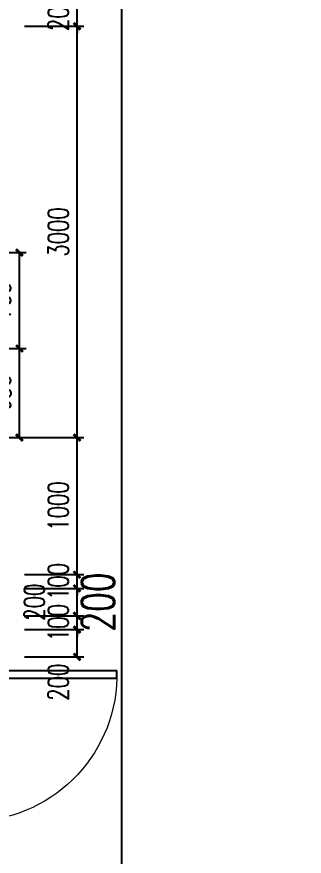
# Model space of a CAD drawing. Extents: x -222544 to -13848, y -31368 to 85559.
# Drawn here: x -38594 to -36496, y -15166 to -9043 of the extents above; entities that cross this region are included whole.
import ezdxf
from ezdxf.xclip import XClip

# ---------------------------------------------------------------- set-up
doc = ezdxf.new("R2010")
doc.units = 0
doc.header["$LTSCALE"] = 1000
doc.header["$MEASUREMENT"] = 0
doc.header["$XCLIPFRAME"] = 0
doc.linetypes.add('10平面$0$DASH', pattern=[0.35, 0.25, -0.1])
doc.layers.get('Defpoints').update_dxf_attribs({"color": 210})
for name, color, linetype in [('10平面$0$A-AXIS-DP', 126, 'Continuous'), ('10平面$0$A-WINDOW', 140, 'Continuous'), ('10平面$0$A-防火门窗', 1, 'Continuous'), ('10平面$0$AS-结构边线层', 200, 'Continuous'), ('10平面$0$CURTWALL', 4, 'Continuous'), ('10平面$0$DIM_ELEV', 3, 'Continuous'), ('A-AXIS-DP', 126, 'Continuous'), ('A-WINDOW', 140, 'Continuous'), ('DIM_SYMB', 3, 'Continuous')]:
    doc.layers.add(name, color=color, linetype=linetype)
doc.styles.add('10平面$0$_TCH_DIM_T3', font='SIMPLEX', dxfattribs={"width": 0.705882, "bigfont": 'GBCBIG'})
doc.styles.add('_TCH_DIM_T3', font='SIMPLEX', dxfattribs={"width": 0.705882, "bigfont": 'GBCBIG'})
doc.dimstyles.new('10平面$0$_TCH_ARCH&&80', dxfattribs={"dimtxt": 238, "dimasz": 80, "dimexe": 80, "dimexo": 80, "dimgap": 101, "dimtad": 1, "dimdec": 0, "dimzin": 0, "dimdsep": 46, "dimtxsty": '10平面$0$_TCH_DIM_T3', "dimblk": '10平面$0$_ArchTick', "dimcen": 0.09, "dimclrt": 7, "dimazin": 2, "dimtfac": 1, "dimtdec": 0, "dimtix": 1, "dimtmove": 2, "dimatfit": 3, "dimfxl": 0, "dimtolj": 1, "dimtzin": 0, "dimarcsym": 0})
doc.dimstyles.new('_TCH_ARCH&&50', dxfattribs={"dimtxt": 148.75, "dimasz": 50, "dimexe": 50, "dimexo": 50, "dimgap": 63.125, "dimtad": 1, "dimdec": 0, "dimzin": 0, "dimdsep": 46, "dimtxsty": '_TCH_DIM_T3', "dimblk": 'ARCHTICK', "dimcen": 0.09, "dimclrt": 7, "dimazin": 2, "dimtfac": 1, "dimtdec": 0, "dimtix": 1, "dimtmove": 2, "dimatfit": 3, "dimfxl": 0, "dimtolj": 1, "dimtzin": 0, "dimarcsym": 0})

# ---------------------------------------------------------------- blocks, each defined once
blk = doc.blocks.new('10平面$0$43243')
at = {"layer": '10平面$0$AS-结构边线层'}
blk.add_lwpolyline([(-196514.2, 548350), (-175294.2, 548350), (-175294.2, 548520), (-173454.2, 548520), (-173454.2, 549070), (-171354.2, 549070), (-171354.2, 548520), (-169514.2, 548520), (-169514.2, 548350), (-155994.2, 548350), (-155994.2, 548520), (-146454.2, 548520), (-146454.2, 549070), (-144354.2, 549070), (-144354.2, 548520), (-128354.2, 548520), (-128354.2, 548810), (-128054.2, 548810), (-128054.2, 561350), (-131054.2, 561350), (-131054.2, 565490), (-128054.2, 565490), (-128054.2, 594490)], dxfattribs=at)
blk = doc.blocks.new('10平面$0$3132')
at = {"layer": '10平面$0$DIM_ELEV', "linetype": '10平面$0$DASH', "const_width": 30}
blk.add_lwpolyline([(-300250, 621840), (-292930, 621840, -0.414214), (-292430, 621340), (-292430, 609770, -0.414214), (-292930, 609270), (-300250, 609270, -0.414214), (-300750, 609770), (-300750, 621340, -0.414214)], format="xyb", close=True, dxfattribs=at)
blk = doc.blocks.new('10平面$0$_ArchTick')
at = {"color": 0, "linetype": 'ByBlock', "const_width": 0.4}
blk.add_lwpolyline([(-0.5, -0.5), (0.5, 0.5)], dxfattribs=at)
blk = doc.blocks.new('*D1331')
at = {"layer": '10平面$0$A-AXIS-DP', "color": 0, "lineweight": -2, "transparency": 16777216}
for p, q in [((-293684.2, 611670), (-292960, 611670)), ((-293040, 610570), (-293040, 611670)), ((-293684.2, 610570), (-292960, 610570))]:
    blk.add_line(p, q, dxfattribs=at)
at = {"layer": 'Defpoints', "color": 0, "transparency": 16777216}
for p in [(-293764.2, 611670), (-293040, 611670), (-293764.2, 610570)]:
    blk.add_point(p, dxfattribs=at)
at = {"layer": '10平面$0$A-AXIS-DP', "color": 0, "lineweight": -2, "transparency": 16777216, "xscale": 80, "yscale": 80, "zscale": 80}
for p, rotation in [((-293040, 611670), 90), ((-293040, 610570), 270)]:
    blk.add_blockref('10平面$0$_ArchTick', p, dxfattribs=dict(at, rotation=rotation))
at = {"layer": '10平面$0$A-AXIS-DP', "color": 7, "transparency": 16777216, "insert": (-293260, 611120), "char_height": 238, "attachment_point": 5, "rotation": 90, "style": '10平面$0$_TCH_DIM_T3'}
blk.add_mtext('\\A1;1100', dxfattribs=at)
blk = doc.blocks.new('*D1332')
at = {"layer": '10平面$0$A-AXIS-DP', "color": 0, "lineweight": -2, "transparency": 16777216}
for p, q in [((-293040, 611770), (-293040, 611850)), ((-293684.2, 611770), (-292960, 611770)), ((-293040, 611670), (-293040, 611770)), ((-293684.2, 611670), (-292960, 611670)), ((-293040, 611670), (-293040, 611590))]:
    blk.add_line(p, q, dxfattribs=at)
at = {"layer": 'Defpoints', "color": 0, "transparency": 16777216}
for p in [(-293764.2, 611770), (-293040, 611770), (-293764.2, 611670)]:
    blk.add_point(p, dxfattribs=at)
at = {"layer": '10平面$0$A-AXIS-DP', "color": 0, "lineweight": -2, "transparency": 16777216, "xscale": 80, "yscale": 80, "zscale": 80}
for p, rotation in [((-293040, 611770), 270), ((-293040, 611670), 90)]:
    blk.add_blockref('10平面$0$_ArchTick', p, dxfattribs=dict(at, rotation=rotation))
at = {"layer": '10平面$0$A-AXIS-DP', "color": 7, "transparency": 16777216, "insert": (-293260, 611720), "char_height": 238, "attachment_point": 5, "rotation": 90, "style": '10平面$0$_TCH_DIM_T3'}
blk.add_mtext('\\A1;100', dxfattribs=at)
blk = doc.blocks.new('*D1333')
at = {"layer": '10平面$0$A-AXIS-DP', "color": 0, "lineweight": -2, "transparency": 16777216}
for p, q in [((-293040, 611970), (-293040, 612050)), ((-293684.2, 611970), (-292960, 611970)), ((-293040, 611770), (-293040, 611970)), ((-293684.2, 611770), (-292960, 611770)), ((-293040, 611770), (-293040, 611690))]:
    blk.add_line(p, q, dxfattribs=at)
at = {"layer": 'Defpoints', "color": 0, "transparency": 16777216}
for p in [(-293764.2, 611970), (-293040, 611970), (-293764.2, 611770)]:
    blk.add_point(p, dxfattribs=at)
at = {"layer": '10平面$0$A-AXIS-DP', "color": 0, "lineweight": -2, "transparency": 16777216, "xscale": 80, "yscale": 80, "zscale": 80}
for p, rotation in [((-293040, 611970), 270), ((-293040, 611770), 90)]:
    blk.add_blockref('10平面$0$_ArchTick', p, dxfattribs=dict(at, rotation=rotation))
at = {"layer": '10平面$0$A-AXIS-DP', "color": 7, "transparency": 16777216, "insert": (-293540, 611870), "char_height": 238, "attachment_point": 5, "rotation": 90, "style": '10平面$0$_TCH_DIM_T3'}
blk.add_mtext('\\A1;200', dxfattribs=at)
blk = doc.blocks.new('*D1334')
at = {"layer": '10平面$0$A-AXIS-DP', "color": 0, "lineweight": -2, "transparency": 16777216}
for p, q in [((-293040, 612070), (-293040, 612150)), ((-293684.2, 612070), (-292960, 612070)), ((-293040, 611970), (-293040, 612070)), ((-293684.2, 611970), (-292960, 611970)), ((-293040, 611970), (-293040, 611890))]:
    blk.add_line(p, q, dxfattribs=at)
at = {"layer": 'Defpoints', "color": 0, "transparency": 16777216}
for p in [(-293764.2, 612070), (-293040, 612070), (-293764.2, 611970)]:
    blk.add_point(p, dxfattribs=at)
at = {"layer": '10平面$0$A-AXIS-DP', "color": 0, "lineweight": -2, "transparency": 16777216, "xscale": 80, "yscale": 80, "zscale": 80}
for p, rotation in [((-293040, 612070), 270), ((-293040, 611970), 90)]:
    blk.add_blockref('10平面$0$_ArchTick', p, dxfattribs=dict(at, rotation=rotation))
at = {"layer": '10平面$0$A-AXIS-DP', "color": 7, "transparency": 16777216, "insert": (-292820, 612020), "char_height": 238, "attachment_point": 5, "rotation": 90, "style": '10平面$0$_TCH_DIM_T3'}
blk.add_mtext('\\A1;100', dxfattribs=at)
blk = doc.blocks.new('*D1335')
at = {"layer": '10平面$0$A-AXIS-DP', "color": 0, "lineweight": -2, "transparency": 16777216}
for p, q in [((-293040, 612270), (-293040, 612350)), ((-293684.2, 612270), (-292960, 612270)), ((-293040, 612070), (-293040, 612270)), ((-293684.2, 612070), (-292960, 612070)), ((-293040, 612070), (-293040, 611990))]:
    blk.add_line(p, q, dxfattribs=at)
at = {"layer": 'Defpoints', "color": 0, "transparency": 16777216}
for p in [(-293764.2, 612270), (-293040, 612270), (-293764.2, 612070)]:
    blk.add_point(p, dxfattribs=at)
at = {"layer": '10平面$0$A-AXIS-DP', "color": 0, "lineweight": -2, "transparency": 16777216, "xscale": 80, "yscale": 80, "zscale": 80}
for p, rotation in [((-293040, 612270), 270), ((-293040, 612070), 90)]:
    blk.add_blockref('10平面$0$_ArchTick', p, dxfattribs=dict(at, rotation=rotation))
at = {"layer": '10平面$0$A-AXIS-DP', "color": 7, "transparency": 16777216, "insert": (-293920, 612170), "char_height": 238, "attachment_point": 5, "rotation": 90, "style": '10平面$0$_TCH_DIM_T3'}
blk.add_mtext('\\A1;200', dxfattribs=at)
blk = doc.blocks.new('*D1336')
at = {"layer": '10平面$0$A-AXIS-DP', "color": 0, "lineweight": -2, "transparency": 16777216}
for p, q in [((-293040, 612370), (-293040, 612450)), ((-293684.2, 612370), (-292960, 612370)), ((-293040, 612270), (-293040, 612370)), ((-293684.2, 612270), (-292960, 612270)), ((-293040, 612270), (-293040, 612190))]:
    blk.add_line(p, q, dxfattribs=at)
at = {"layer": 'Defpoints', "color": 0, "transparency": 16777216}
for p in [(-293764.2, 612370), (-293040, 612370), (-293764.2, 612270)]:
    blk.add_point(p, dxfattribs=at)
at = {"layer": '10平面$0$A-AXIS-DP', "color": 0, "lineweight": -2, "transparency": 16777216, "xscale": 80, "yscale": 80, "zscale": 80}
for p, rotation in [((-293040, 612370), 270), ((-293040, 612270), 90)]:
    blk.add_blockref('10平面$0$_ArchTick', p, dxfattribs=dict(at, rotation=rotation))
at = {"layer": '10平面$0$A-AXIS-DP', "color": 7, "transparency": 16777216, "insert": (-293260, 612320), "char_height": 238, "attachment_point": 5, "rotation": 90, "style": '10平面$0$_TCH_DIM_T3'}
blk.add_mtext('\\A1;100', dxfattribs=at)
blk = doc.blocks.new('*D1337')
at = {"layer": '10平面$0$A-AXIS-DP', "color": 0, "lineweight": -2, "transparency": 16777216}
for p, q in [((-293684.2, 613370), (-292960, 613370)), ((-293040, 612370), (-293040, 613370)), ((-293684.2, 612370), (-292960, 612370))]:
    blk.add_line(p, q, dxfattribs=at)
at = {"layer": 'Defpoints', "color": 0, "transparency": 16777216}
for p in [(-293764.2, 613370), (-293040, 613370), (-293764.2, 612370)]:
    blk.add_point(p, dxfattribs=at)
at = {"layer": '10平面$0$A-AXIS-DP', "color": 0, "lineweight": -2, "transparency": 16777216, "xscale": 80, "yscale": 80, "zscale": 80}
for p, rotation in [((-293040, 613370), 90), ((-293040, 612370), 270)]:
    blk.add_blockref('10平面$0$_ArchTick', p, dxfattribs=dict(at, rotation=rotation))
at = {"layer": '10平面$0$A-AXIS-DP', "color": 7, "transparency": 16777216, "insert": (-293260, 612870), "char_height": 238, "attachment_point": 5, "rotation": 90, "style": '10平面$0$_TCH_DIM_T3'}
blk.add_mtext('\\A1;1000', dxfattribs=at)
blk = doc.blocks.new('*D1338')
at = {"layer": '10平面$0$A-AXIS-DP', "color": 0, "lineweight": -2, "transparency": 16777216}
for p, q in [((-293684.2, 616370), (-292960, 616370)), ((-293040, 613370), (-293040, 616370)), ((-293684.2, 613370), (-292960, 613370))]:
    blk.add_line(p, q, dxfattribs=at)
at = {"layer": 'Defpoints', "color": 0, "transparency": 16777216}
for p in [(-293764.2, 616370), (-293040, 616370), (-293764.2, 613370)]:
    blk.add_point(p, dxfattribs=at)
at = {"layer": '10平面$0$A-AXIS-DP', "color": 0, "lineweight": -2, "transparency": 16777216, "xscale": 80, "yscale": 80, "zscale": 80}
for p, rotation in [((-293040, 616370), 90), ((-293040, 613370), 270)]:
    blk.add_blockref('10平面$0$_ArchTick', p, dxfattribs=dict(at, rotation=rotation))
at = {"layer": '10平面$0$A-AXIS-DP', "color": 7, "transparency": 16777216, "insert": (-293260, 614870), "char_height": 238, "attachment_point": 5, "rotation": 90, "style": '10平面$0$_TCH_DIM_T3'}
blk.add_mtext('\\A1;3000', dxfattribs=at)
blk = doc.blocks.new('*D1339')
at = {"layer": '10平面$0$A-AXIS-DP', "color": 0, "lineweight": -2, "transparency": 16777216}
for p, q in [((-293040, 616570), (-293040, 616650)), ((-293684.2, 616570), (-292960, 616570)), ((-293040, 616370), (-293040, 616570)), ((-293684.2, 616370), (-292960, 616370)), ((-293040, 616370), (-293040, 616290))]:
    blk.add_line(p, q, dxfattribs=at)
at = {"layer": 'Defpoints', "color": 0, "transparency": 16777216}
for p in [(-293764.2, 616570), (-293040, 616570), (-293764.2, 616370)]:
    blk.add_point(p, dxfattribs=at)
at = {"layer": '10平面$0$A-AXIS-DP', "color": 0, "lineweight": -2, "transparency": 16777216, "xscale": 80, "yscale": 80, "zscale": 80}
for p, rotation in [((-293040, 616570), 270), ((-293040, 616370), 90)]:
    blk.add_blockref('10平面$0$_ArchTick', p, dxfattribs=dict(at, rotation=rotation))
at = {"layer": '10平面$0$A-AXIS-DP', "color": 7, "transparency": 16777216, "insert": (-293260, 616470), "char_height": 238, "attachment_point": 5, "rotation": 90, "style": '10平面$0$_TCH_DIM_T3'}
blk.add_mtext('\\A1;200', dxfattribs=at)
blk = doc.blocks.new('10平面$0$$DorLib2D$00000001')
for p, q in [((0.45, 0.975), (0.5, 0.975)), ((0.45, 0), (0.45, 0.975)), ((0.5, 0), (0.5, 0.975)), ((0.5, 0), (0.45, 0))]:
    blk.add_line(p, q)
at = {"lineweight": 13}
blk.add_arc((0.475, 0), 0.975, 91.4693, 180, dxfattribs=at)
blk = doc.blocks.new('_ArchTick')
at = {"color": 0, "linetype": 'ByBlock', "const_width": 0.4}
blk.add_lwpolyline([(-0.5, -0.5), (0.5, 0.5)], dxfattribs=at)
blk = doc.blocks.new('*D217')
at = {"layer": 'A-AXIS-DP', "color": 0, "lineweight": -2, "transparency": 16777216}
for p, q in [((-38832.7, -11462.5), (-38524.8, -11462.5)), ((-38574.8, -12112.5), (-38574.8, -11462.5)), ((-38832.7, -12112.5), (-38524.8, -12112.5))]:
    blk.add_line(p, q, dxfattribs=at)
at = {"layer": 'Defpoints', "color": 0, "transparency": 16777216}
for p in [(-38882.7, -11462.5), (-38574.8, -11462.5), (-38882.7, -12112.5)]:
    blk.add_point(p, dxfattribs=at)
at = {"layer": 'A-AXIS-DP', "color": 0, "lineweight": -2, "transparency": 16777216, "xscale": 50, "yscale": 50, "zscale": 50}
for p, rotation in [((-38574.8, -11462.5), 90), ((-38574.8, -12112.5), 270)]:
    blk.add_blockref('_ArchTick', p, dxfattribs=dict(at, rotation=rotation))
at = {"layer": 'A-AXIS-DP', "color": 7, "transparency": 16777216, "insert": (-38712.3, -11787.5), "char_height": 148.75, "attachment_point": 5, "rotation": 90, "style": '_TCH_DIM_T3'}
blk.add_mtext('\\A1;650', dxfattribs=at)
blk = doc.blocks.new('*D218')
at = {"layer": 'A-AXIS-DP', "color": 0, "lineweight": -2, "transparency": 16777216}
for p, q in [((-38832.7, -10762.5), (-38524.8, -10762.5)), ((-38574.8, -11462.5), (-38574.8, -10762.5)), ((-38832.7, -11462.5), (-38524.8, -11462.5))]:
    blk.add_line(p, q, dxfattribs=at)
at = {"layer": 'Defpoints', "color": 0, "transparency": 16777216}
for p in [(-38882.7, -10762.5), (-38574.8, -10762.5), (-38882.7, -11462.5)]:
    blk.add_point(p, dxfattribs=at)
at = {"layer": 'A-AXIS-DP', "color": 0, "lineweight": -2, "transparency": 16777216, "xscale": 50, "yscale": 50, "zscale": 50}
for p, rotation in [((-38574.8, -10762.5), 90), ((-38574.8, -11462.5), 270)]:
    blk.add_blockref('_ArchTick', p, dxfattribs=dict(at, rotation=rotation))
at = {"layer": 'A-AXIS-DP', "color": 7, "transparency": 16777216, "insert": (-38712.3, -11112.5), "char_height": 148.75, "attachment_point": 5, "rotation": 90, "style": '_TCH_DIM_T3'}
blk.add_mtext('\\A1;700', dxfattribs=at)
blk = doc.blocks.new('*D318')
at = {"layer": 'A-AXIS-DP', "color": 0, "lineweight": -2, "transparency": 16777216}
for p, q in [((-38154.2, -8912.5), (-38154.2, -8862.5)), ((-38537.9, -8912.5), (-38104.2, -8912.5)), ((-38154.2, -9112.5), (-38154.2, -8912.5)), ((-38537.9, -9112.5), (-38104.2, -9112.5)), ((-38154.2, -9112.5), (-38154.2, -9162.5))]:
    blk.add_line(p, q, dxfattribs=at)
at = {"layer": 'Defpoints', "color": 0, "transparency": 16777216}
for p in [(-38587.9, -8912.5), (-38154.2, -8912.5), (-38587.9, -9112.5)]:
    blk.add_point(p, dxfattribs=at)
at = {"layer": 'A-AXIS-DP', "color": 0, "lineweight": -2, "transparency": 16777216, "xscale": 50, "yscale": 50, "zscale": 50}
for p, rotation in [((-38154.2, -8912.5), 270), ((-38154.2, -9112.5), 90)]:
    blk.add_blockref('_ArchTick', p, dxfattribs=dict(at, rotation=rotation))
at = {"layer": 'A-AXIS-DP', "color": 7, "transparency": 16777216, "insert": (-38291.7, -9012.5), "char_height": 148.75, "attachment_point": 5, "rotation": 90, "style": '_TCH_DIM_T3'}
blk.add_mtext('\\A1;200', dxfattribs=at)
blk = doc.blocks.new('*D319')
at = {"layer": 'A-AXIS-DP', "color": 0, "lineweight": -2, "transparency": 16777216}
for p, q in [((-38537.9, -9112.5), (-38104.2, -9112.5)), ((-38154.2, -12112.5), (-38154.2, -9112.5)), ((-38537.9, -12112.5), (-38104.2, -12112.5))]:
    blk.add_line(p, q, dxfattribs=at)
at = {"layer": 'Defpoints', "color": 0, "transparency": 16777216}
for p in [(-38587.9, -9112.5), (-38154.2, -9112.5), (-38587.9, -12112.5)]:
    blk.add_point(p, dxfattribs=at)
at = {"layer": 'A-AXIS-DP', "color": 0, "lineweight": -2, "transparency": 16777216, "xscale": 50, "yscale": 50, "zscale": 50}
for p, rotation in [((-38154.2, -9112.5), 90), ((-38154.2, -12112.5), 270)]:
    blk.add_blockref('_ArchTick', p, dxfattribs=dict(at, rotation=rotation))
at = {"layer": 'A-AXIS-DP', "color": 7, "transparency": 16777216, "insert": (-38291.7, -10612.5), "char_height": 148.75, "attachment_point": 5, "rotation": 90, "style": '_TCH_DIM_T3'}
blk.add_mtext('\\A1;3000', dxfattribs=at)
blk = doc.blocks.new('*D320')
at = {"layer": 'A-AXIS-DP', "color": 0, "lineweight": -2, "transparency": 16777216}
for p, q in [((-38537.9, -12112.5), (-38104.2, -12112.5)), ((-38154.2, -13112.5), (-38154.2, -12112.5)), ((-38537.9, -13112.5), (-38104.2, -13112.5))]:
    blk.add_line(p, q, dxfattribs=at)
at = {"layer": 'Defpoints', "color": 0, "transparency": 16777216}
for p in [(-38587.9, -12112.5), (-38154.2, -12112.5), (-38587.9, -13112.5)]:
    blk.add_point(p, dxfattribs=at)
at = {"layer": 'A-AXIS-DP', "color": 0, "lineweight": -2, "transparency": 16777216, "xscale": 50, "yscale": 50, "zscale": 50}
for p, rotation in [((-38154.2, -12112.5), 90), ((-38154.2, -13112.5), 270)]:
    blk.add_blockref('_ArchTick', p, dxfattribs=dict(at, rotation=rotation))
at = {"layer": 'A-AXIS-DP', "color": 7, "transparency": 16777216, "insert": (-38291.7, -12612.5), "char_height": 148.75, "attachment_point": 5, "rotation": 90, "style": '_TCH_DIM_T3'}
blk.add_mtext('\\A1;1000', dxfattribs=at)
blk = doc.blocks.new('*D321')
at = {"layer": 'A-AXIS-DP', "color": 0, "lineweight": -2, "transparency": 16777216}
for p, q in [((-38154.2, -13112.5), (-38154.2, -13062.5)), ((-38537.9, -13112.5), (-38104.2, -13112.5)), ((-38154.2, -13212.5), (-38154.2, -13112.5)), ((-38537.9, -13212.5), (-38104.2, -13212.5)), ((-38154.2, -13212.5), (-38154.2, -13262.5))]:
    blk.add_line(p, q, dxfattribs=at)
at = {"layer": 'Defpoints', "color": 0, "transparency": 16777216}
for p in [(-38587.9, -13112.5), (-38154.2, -13112.5), (-38587.9, -13212.5)]:
    blk.add_point(p, dxfattribs=at)
at = {"layer": 'A-AXIS-DP', "color": 0, "lineweight": -2, "transparency": 16777216, "xscale": 50, "yscale": 50, "zscale": 50}
for p, rotation in [((-38154.2, -13112.5), 270), ((-38154.2, -13212.5), 90)]:
    blk.add_blockref('_ArchTick', p, dxfattribs=dict(at, rotation=rotation))
at = {"layer": 'A-AXIS-DP', "color": 7, "transparency": 16777216, "insert": (-38291.7, -13162.5), "char_height": 148.75, "attachment_point": 5, "rotation": 90, "style": '_TCH_DIM_T3'}
blk.add_mtext('\\A1;100', dxfattribs=at)
blk = doc.blocks.new('*D322')
at = {"layer": 'A-AXIS-DP', "color": 0, "lineweight": -2, "transparency": 16777216}
for p, q in [((-38537.9, -13212.5), (-38104.2, -13212.5)), ((-38154.2, -13412.5), (-38154.2, -13212.5)), ((-38537.9, -13412.5), (-38104.2, -13412.5))]:
    blk.add_line(p, q, dxfattribs=at)
at = {"layer": 'Defpoints', "color": 0, "transparency": 16777216}
for p in [(-38587.9, -13212.5), (-38154.2, -13212.5), (-38587.9, -13412.5)]:
    blk.add_point(p, dxfattribs=at)
at = {"layer": 'A-AXIS-DP', "color": 0, "lineweight": -2, "transparency": 16777216, "xscale": 50, "yscale": 50, "zscale": 50}
for p, rotation in [((-38154.2, -13212.5), 90), ((-38154.2, -13412.5), 270)]:
    blk.add_blockref('_ArchTick', p, dxfattribs=dict(at, rotation=rotation))
at = {"layer": 'A-AXIS-DP', "color": 7, "transparency": 16777216, "insert": (-38466.7, -13312.5), "char_height": 148.75, "attachment_point": 5, "rotation": 90, "style": '_TCH_DIM_T3'}
blk.add_mtext('\\A1;200', dxfattribs=at)
blk = doc.blocks.new('*D323')
at = {"layer": 'A-AXIS-DP', "color": 0, "lineweight": -2, "transparency": 16777216}
for p, q in [((-38154.2, -13412.5), (-38154.2, -13362.5)), ((-38537.9, -13412.5), (-38104.2, -13412.5)), ((-38154.2, -13512.5), (-38154.2, -13412.5)), ((-38537.9, -13512.5), (-38104.2, -13512.5)), ((-38154.2, -13512.5), (-38154.2, -13562.5))]:
    blk.add_line(p, q, dxfattribs=at)
at = {"layer": 'Defpoints', "color": 0, "transparency": 16777216}
for p in [(-38587.9, -13412.5), (-38154.2, -13412.5), (-38587.9, -13512.5)]:
    blk.add_point(p, dxfattribs=at)
at = {"layer": 'A-AXIS-DP', "color": 0, "lineweight": -2, "transparency": 16777216, "xscale": 50, "yscale": 50, "zscale": 50}
for p, rotation in [((-38154.2, -13412.5), 270), ((-38154.2, -13512.5), 90)]:
    blk.add_blockref('_ArchTick', p, dxfattribs=dict(at, rotation=rotation))
at = {"layer": 'A-AXIS-DP', "color": 7, "transparency": 16777216, "insert": (-38291.7, -13462.5), "char_height": 148.75, "attachment_point": 5, "rotation": 90, "style": '_TCH_DIM_T3'}
blk.add_mtext('\\A1;100', dxfattribs=at)
blk = doc.blocks.new('*D324')
at = {"layer": 'A-AXIS-DP', "color": 0, "lineweight": -2, "transparency": 16777216}
for p, q in [((-38537.9, -13512.5), (-38104.2, -13512.5)), ((-38154.2, -13712.5), (-38154.2, -13512.5)), ((-38537.9, -13712.5), (-38104.2, -13712.5))]:
    blk.add_line(p, q, dxfattribs=at)
at = {"layer": 'Defpoints', "color": 0, "transparency": 16777216}
for p in [(-38587.9, -13512.5), (-38154.2, -13512.5), (-38587.9, -13712.5)]:
    blk.add_point(p, dxfattribs=at)
at = {"layer": 'A-AXIS-DP', "color": 0, "lineweight": -2, "transparency": 16777216, "xscale": 50, "yscale": 50, "zscale": 50}
for p, rotation in [((-38154.2, -13512.5), 90), ((-38154.2, -13712.5), 270)]:
    blk.add_blockref('_ArchTick', p, dxfattribs=dict(at, rotation=rotation))
at = {"layer": 'A-AXIS-DP', "color": 7, "transparency": 16777216, "insert": (-38291.7, -13897.5), "char_height": 148.75, "attachment_point": 5, "rotation": 90, "style": '_TCH_DIM_T3'}
blk.add_mtext('\\A1;200', dxfattribs=at)
blk = doc.blocks.new('10平面')
at = {"layer": '10平面$0$CURTWALL'}
for p, q in [((-128354.2, 561350), (-128354.2, 548920)), ((-128254.2, 561350), (-128254.2, 548920)), ((-128154.2, 561350), (-128154.2, 548920)), ((-128054.2, 561350), (-128054.2, 548920))]:
    blk.add_line(p, q, dxfattribs=at)
at = {"layer": '10平面$0$A-AXIS-DP'}
blk.add_blockref('10平面$0$3132', (0, 0), dxfattribs=at)
at = {"layer": '10平面$0$A-WINDOW'}
blk.add_blockref('10平面$0$43243', (0, 0), dxfattribs=at)
at = {"layer": '10平面$0$A-防火门窗', "xscale": -1100, "yscale": 1100, "zscale": 199.9999999999998, "rotation": 269.999999997706}
blk.add_blockref('10平面$0$$DorLib2D$00000001', (-294854.2, 611120), dxfattribs=at)
at = {"layer": '10平面$0$A-AXIS-DP'}
for p1, p2, picture, middle in [((-293764.2, 616370), (-293764.2, 616570), '*D1339', (-293260, 616470)), ((-293764.2, 613370), (-293764.2, 616370), '*D1338', (-293260, 614870)), ((-293764.2, 612370), (-293764.2, 613370), '*D1337', (-293260, 612870)), ((-293764.2, 612270), (-293764.2, 612370), '*D1336', (-293260, 612320)), ((-293764.2, 611670), (-293764.2, 611770), '*D1332', (-293260, 611720)), ((-293764.2, 610570), (-293764.2, 611670), '*D1331', (-293260, 611120))]:
    dim = blk.add_aligned_dim(p1=p1, p2=p2, distance=-724.2, dimstyle='10平面$0$_TCH_ARCH&&80', dxfattribs=at)
    dim.commit()
    dim.dimension.update_dxf_attribs({"geometry": picture, "text_midpoint": middle})
for base, p1, p2, picture, middle in [((-293040, 612270), (-293764.2, 612070), (-293764.2, 612270), '*D1335', (-293920, 612170)), ((-293040, 612070), (-293764.2, 611970), (-293764.2, 612070), '*D1334', (-292820, 612020)), ((-293040, 611970), (-293764.2, 611770), (-293764.2, 611970), '*D1333', (-293540, 611870))]:
    dim = blk.add_linear_dim(base=base, p1=p1, p2=p2, angle=90, dimstyle='10平面$0$_TCH_ARCH&&80', dxfattribs=at)
    dim.commit()
    dim.dimension.update_dxf_attribs({"geometry": picture, "text_midpoint": middle, "dimtype": 161})

msp = doc.modelspace()

# ---------------------------------------------------------------- block references
at = {"layer": 'A-WINDOW'}
ref = msp.add_blockref('10平面', (255918.8, -625482.5), dxfattribs=at)
XClip(ref).set_block_clipping_path([(-300678.8416407659, 609273.1189870307), (-293749.4263029593, 621732.488867046)])
ref = msp.add_blockref('10平面', (89760.1, -572410.9), dxfattribs=at)
XClip(ref).set_block_clipping_path([(-138649.4371028924, 547908.4159631686), (-127397.9057266749, 552712.4060170917)])

# ---------------------------------------------------------------- next in the draw order: linework, layer by layer
at = {"layer": 'DIM_SYMB'}
msp.add_lwpolyline([(-44760, -3446.6), (-37830.6, -3446.6), (-37830.6, -16209.4), (-44760, -16209.4)], close=True, dxfattribs=at)

# ---------------------------------------------------------------- next in the draw order: dimensions: what is measured, and where the dimension line sits
at = {"layer": 'A-AXIS-DP'}
for p1, p2, distance, picture, middle in [((-38587.9, -9112.5), (-38587.9, -8912.5), -433.8, '*D318', (-38291.7, -9012.5)), ((-38587.9, -12112.5), (-38587.9, -9112.5), -433.8, '*D319', (-38291.7, -10612.5)), ((-38882.7, -11462.5), (-38882.7, -10762.5), -307.9, '*D218', (-38712.3, -11112.5)), ((-38882.7, -12112.5), (-38882.7, -11462.5), -307.9, '*D217', (-38712.3, -11787.5)), ((-38587.9, -13112.5), (-38587.9, -12112.5), -433.8, '*D320', (-38291.7, -12612.5)), ((-38587.9, -13212.5), (-38587.9, -13112.5), -433.8, '*D321', (-38291.7, -13162.5)), ((-38587.9, -13512.5), (-38587.9, -13412.5), -433.8, '*D323', (-38291.7, -13462.5))]:
    dim = msp.add_aligned_dim(p1=p1, p2=p2, distance=distance, dimstyle='_TCH_ARCH&&50', dxfattribs=at)
    dim.commit()
    dim.dimension.update_dxf_attribs({"geometry": picture, "text_midpoint": middle})
for base, p1, p2, picture, middle in [((-38154.2, -13212.5), (-38587.9, -13412.5), (-38587.9, -13212.5), '*D322', (-38466.7, -13312.5)), ((-38154.2, -13512.5), (-38587.9, -13712.5), (-38587.9, -13512.5), '*D324', (-38291.7, -13897.5))]:
    dim = msp.add_linear_dim(base=base, p1=p1, p2=p2, angle=90, dimstyle='_TCH_ARCH&&50', dxfattribs=at)
    dim.commit()
    dim.dimension.update_dxf_attribs({"geometry": picture, "text_midpoint": middle, "dimtype": 129})

doc.saveas('drawing.dxf')
